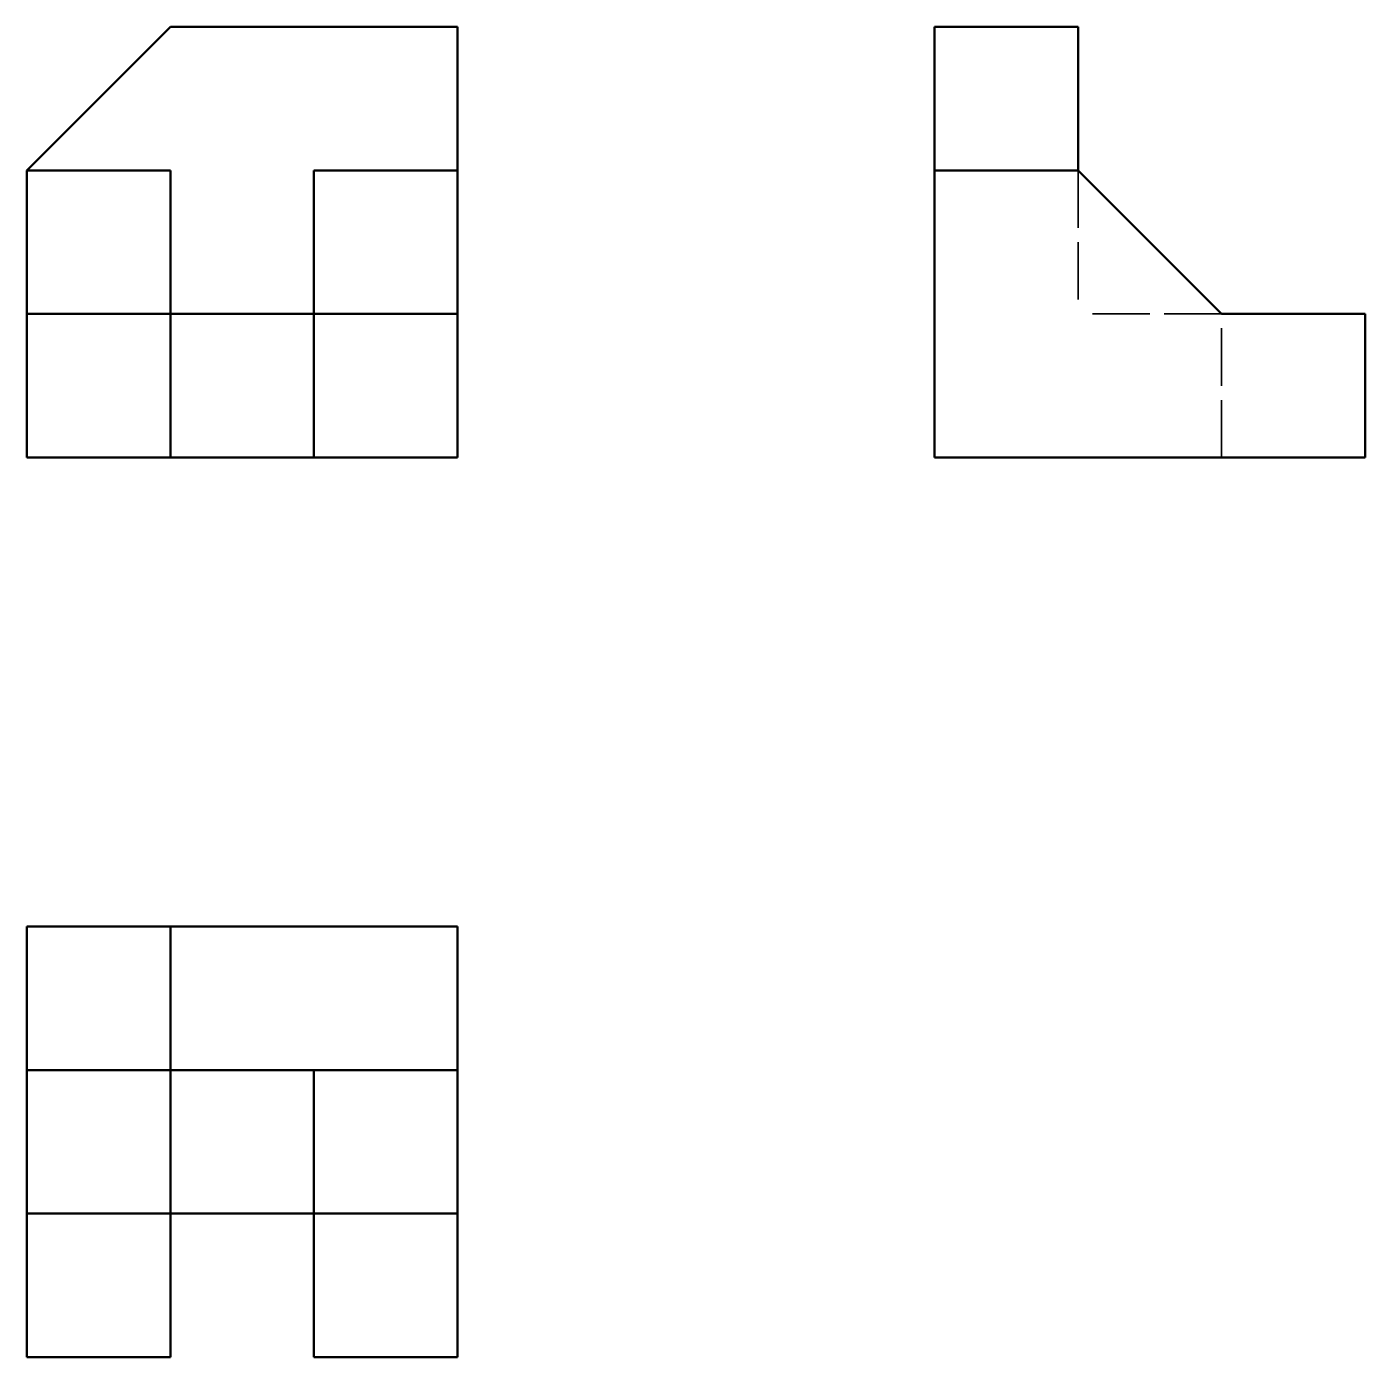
# Model space of a CAD drawing. Header units: millimetres. Extents: x 82.1 to 175.3, y 55.7 to 148.4.
import ezdxf

# ---------------------------------------------------------------- set-up
doc = ezdxf.new("R2010")
doc.units = ezdxf.units.MM
doc.linetypes.add('DASHED', pattern=[0.2068, 0.1655, -0.0413])
doc.layers.add('Oculto (ISO)', color=7, linetype='DASHED', lineweight=35)
doc.layers.add('Visible (ISO)', color=7, linetype='Continuous', lineweight=50)

msp = doc.modelspace()

# ---------------------------------------------------------------- linework, layer by layer
at = {"layer": 'Oculto (ISO)', "ltscale": 24.17795}
for p, q in [((155.332, 138.396), (155.332, 128.396)), ((165.332, 128.396), (155.332, 128.396)), ((165.332, 118.396), (165.332, 128.396))]:
    msp.add_line(p, q, dxfattribs=at)
at = {"layer": 'Visible (ISO)'}
for p, q in [((82.117, 138.396), (92.117, 148.396)), ((112.117, 148.396), (92.117, 148.396)), ((112.117, 148.396), (112.117, 138.396)), ((145.332, 138.396), (145.332, 148.396)), ((145.332, 148.396), (155.332, 148.396)), ((155.332, 138.396), (155.332, 148.396)), ((92.117, 138.396), (82.117, 138.396)), ((82.117, 138.396), (82.117, 128.396)), ((92.117, 138.396), (92.117, 128.396)), ((102.117, 128.396), (102.117, 138.396)), ((112.117, 138.396), (102.117, 138.396)), ((112.117, 138.396), (112.117, 128.396)), ((145.332, 138.396), (145.332, 118.396)), ((145.332, 138.396), (155.332, 138.396)), ((155.332, 138.396), (165.332, 128.396)), ((92.117, 128.396), (82.117, 128.396)), ((82.117, 128.396), (82.117, 118.396)), ((92.117, 118.396), (92.117, 128.396)), ((102.117, 128.396), (92.117, 128.396)), ((112.117, 128.396), (102.117, 128.396)), ((102.117, 118.396), (102.117, 128.396)), ((112.117, 128.396), (112.117, 118.396)), ((165.332, 128.396), (175.332, 128.396)), ((175.332, 128.396), (175.332, 118.396)), ((82.117, 118.396), (92.117, 118.396)), ((102.117, 118.396), (92.117, 118.396)), ((102.117, 118.396), (112.117, 118.396)), ((145.332, 118.396), (175.332, 118.396)), ((82.117, 85.745), (92.117, 85.745)), ((82.117, 85.745), (82.117, 75.745)), ((112.117, 85.745), (92.117, 85.745)), ((92.117, 85.745), (92.117, 75.745)), ((112.117, 75.745), (112.117, 85.745)), ((82.117, 75.745), (82.117, 65.745)), ((82.117, 75.745), (92.117, 75.745)), ((92.117, 75.745), (92.117, 65.745)), ((112.117, 75.745), (92.117, 75.745)), ((102.117, 65.745), (102.117, 75.745)), ((112.117, 75.745), (112.117, 65.745)), ((92.117, 65.745), (82.117, 65.745)), ((82.117, 65.745), (82.117, 55.745)), ((92.117, 65.745), (92.117, 55.745)), ((102.117, 65.745), (92.117, 65.745)), ((112.117, 65.745), (102.117, 65.745)), ((102.117, 55.745), (102.117, 65.745)), ((112.117, 65.745), (112.117, 55.745)), ((92.117, 55.745), (82.117, 55.745)), ((112.117, 55.745), (102.117, 55.745))]:
    msp.add_line(p, q, dxfattribs=at)

doc.saveas('drawing.dxf')
